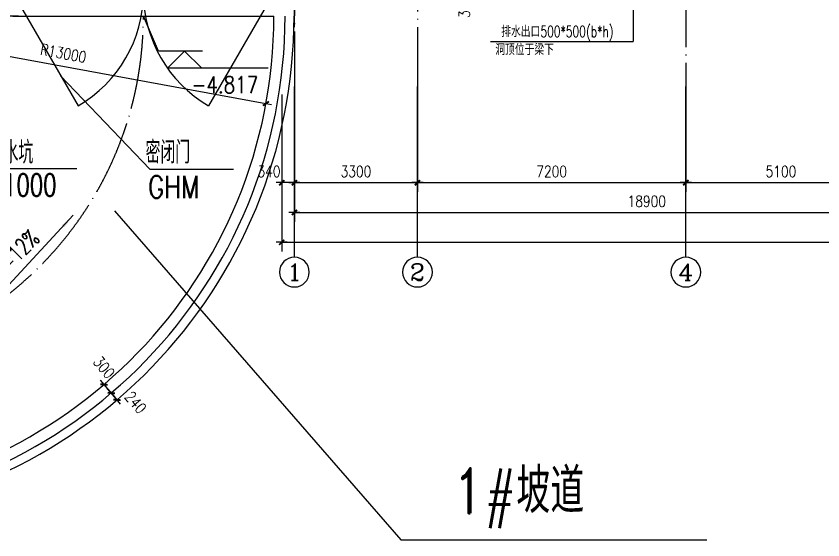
# Model space of a CAD drawing. Extents: x 634182 to 802382, y -1101880 to -864080.
# Drawn here: x 677199 to 698837, y -1021948 to -1007894 of the extents above; entities that cross this region are included whole.
import ezdxf
from ezdxf.enums import TextEntityAlignment as Align

# ---------------------------------------------------------------- set-up
doc = ezdxf.new("R2010")
doc.units = 0
doc.header["$LTSCALE"] = 1000
doc.header["$MEASUREMENT"] = 0
doc.linetypes.add('DOTE', pattern=[2.42, 2, -0.2, 0.02, -0.2])
doc.layers.get('0').update_dxf_attribs({"linetype": 'CONTINUOUS'})
doc.layers.get('DEFPOINTS').update_dxf_attribs({"linetype": 'CONTINUOUS'})
for name, color, linetype in [('AXIS', 3, 'CONTINUOUS'), ('AXIS_TEXT', 7, 'CONTINUOUS'), ('DOTE', 1, 'DOTE'), ('LU', 4, 'CONTINUOUS'), ('PUB_DIM', 3, 'CONTINUOUS'), ('PUB_TEXT', 7, 'CONTINUOUS'), ('WALL', 191, 'CONTINUOUS'), ('WINDOW', 2, 'CONTINUOUS'), ('WINDOW_TEXT', 6, 'CONTINUOUS')]:
    doc.layers.add(name, color=color, linetype=linetype)
doc.styles.add('COMPLEX', font='COMPLEX')
doc.styles.add('DIM_FONT', font='simplex.shx', dxfattribs={"width": 0.8})
doc.styles.add('SIMPLEX', font='SIMPLEX.SHX')
doc.styles.add('STK', font='romand.shx', dxfattribs={"width": 0.8, "bigfont": 'stk.shx'})
doc.styles.add('Z', font='romans', dxfattribs={"width": 0.8, "bigfont": 'z'})
doc.dimstyles.new('AXIS', dxfattribs={"dimtxt": 300, "dimasz": 1, "dimexe": 250, "dimexo": 300, "dimgap": 150, "dimtad": 1, "dimdec": 0, "dimzin": 0, "dimdsep": 46, "dimtxsty": 'DIM_FONT', "dimblk": '_DIMX', "dimblk1": '_DIMX', "dimblk2": '_DIMX', "dimcen": 2.5, "dimse1": 1, "dimse2": 1, "dimclrt": 7, "dimadec": 0, "dimazin": 0, "dimtfac": 1, "dimtdec": 0, "dimtix": 1, "dimtmove": 2, "dimatfit": 3, "dimldrblk": '_DIMX', "dimfxl": 0, "dimtolj": 1, "dimtzin": 0, "dimarcsym": 0})
doc.dimstyles.new('DIMN', dxfattribs={"dimtxt": 300, "dimasz": 1, "dimexe": 250, "dimexo": 300, "dimgap": 150, "dimtad": 1, "dimdec": 0, "dimzin": 0, "dimdsep": 46, "dimtxsty": 'DIM_FONT', "dimblk": '_DIMX', "dimblk1": '_DIMX', "dimblk2": '_DIMX', "dimcen": 2.5, "dimclrt": 7, "dimadec": 0, "dimazin": 0, "dimtfac": 1, "dimtdec": 0, "dimtix": 1, "dimtmove": 2, "dimatfit": 3, "dimldrblk": '_DIMX', "dimfxl": 0, "dimtolj": 1, "dimtzin": 0, "dimarcsym": 0})

# ---------------------------------------------------------------- blocks, each defined once
blk = doc.blocks.new('_DIMX')
blk.add_line((-150, 0), (150, 0))
at = {"const_width": 50}
blk.add_lwpolyline([(-70, -70), (70, 70)], dxfattribs=at)
blk = doc.blocks.new('*D47')
at = {"color": 0, "linetype": 'ByBlock'}
for p, q in [((677262, -1003807), (675255, -1003807)), ((675505, -1007893), (675505, -1003808)), ((677262, -1007894), (675255, -1007894))]:
    blk.add_line(p, q, dxfattribs=at)
at = {"layer": 'DEFPOINTS', "color": 0, "linetype": 'ByBlock'}
for p in [(675505, -1003807), (677562, -1003807), (677562, -1007894)]:
    blk.add_point(p, dxfattribs=at)
at = {"color": 0, "linetype": 'ByBlock'}
for p, rotation in [((675505, -1003807), 90), ((675505, -1007894), 270)]:
    blk.add_blockref('_DIMX', p, dxfattribs=dict(at, rotation=rotation))
at = {"color": 7, "linetype": 'ByBlock', "insert": (675205, -1005888), "char_height": 300, "attachment_point": 5, "rotation": 90, "style": 'DIM_FONT'}
blk.add_mtext('\\A1;4087', dxfattribs=at)
blk = doc.blocks.new('*D1222')
at = {"color": 0, "linetype": 'ByBlock'}
for p, q in [((684322, -1010801), (684322, -1012612)), ((684662, -1010801), (684662, -1012612)), ((684661, -1012362), (684323, -1012362))]:
    blk.add_line(p, q, dxfattribs=at)
at = {"layer": 'DEFPOINTS', "color": 0, "linetype": 'ByBlock'}
for p in [(684322, -1010501, 285), (684662, -1010501, 285), (684322, -1012362, 285)]:
    blk.add_point(p, dxfattribs=at)
at = {"color": 0, "linetype": 'ByBlock'}
for p, rotation in [((684322, -1012362), 179.9999999998823), ((684662, -1012362), 359.9999999998823)]:
    blk.add_blockref('_DIMX', p, dxfattribs=dict(at, rotation=rotation))
at = {"color": 7, "linetype": 'ByBlock', "insert": (683981, -1012062), "char_height": 300, "attachment_point": 5, "style": 'DIM_FONT'}
blk.add_mtext('\\A1;340', dxfattribs=at)
blk = doc.blocks.new('_AXISO')
blk.add_circle((0, 0), 0.5)
at = {"layer": 'AXIS_TEXT', "style": 'COMPLEX', "width": 1.041667}
blk.add_attdef('A', text='', height=0.56, dxfattribs=at).set_placement((-0.25, -0.28), (0.25, -0.28), align=Align.FIT)
blk = doc.blocks.new('*D1381')
at = {"color": 0, "linetype": 'ByBlock'}
for p, q in [((689520, -1007305), (689520, -1006967)), ((689820, -1006966), (689770, -1006966)), ((689820, -1007306), (689770, -1007306))]:
    blk.add_line(p, q, dxfattribs=at)
at = {"layer": 'DEFPOINTS', "color": 0, "linetype": 'ByBlock'}
for p in [(689520, -1006966), (689520, -1006966), (689520, -1007306)]:
    blk.add_point(p, dxfattribs=at)
at = {"color": 0, "linetype": 'ByBlock'}
for p, rotation in [((689520, -1006966), 90), ((689520, -1007306), 270)]:
    blk.add_blockref('_DIMX', p, dxfattribs=dict(at, rotation=rotation))
at = {"color": 7, "linetype": 'ByBlock', "insert": (689220, -1007636), "char_height": 300, "attachment_point": 5, "rotation": 90, "style": 'DIM_FONT'}
blk.add_mtext('\\A1;340', dxfattribs=at)
blk = doc.blocks.new('_ARROW')
blk.add_solid([(0, 0), (-1, 0.1), (-1, -0.1)])
blk = doc.blocks.new('*D1558')
at = {"color": 0, "linetype": 'ByBlock'}
for p, q in [((679553, -1017779), (679552, -1017778)), ((679554, -1017780), (679749, -1018008)), ((679554, -1017780), (679749, -1018008)), ((679749, -1018009), (679750, -1018010))]:
    blk.add_line(p, q, dxfattribs=at)
at = {"layer": 'DEFPOINTS', "color": 0, "linetype": 'ByBlock'}
for p in [(679554, -1017780), (679749, -1018008), (679749, -1018008)]:
    blk.add_point(p, dxfattribs=at)
at = {"color": 0, "linetype": 'ByBlock'}
for p, rotation in [((679554, -1017780), 310.4932817676276), ((679749, -1018008), 130.4932817676276)]:
    blk.add_blockref('_DIMX', p, dxfattribs=dict(at, rotation=rotation))
at = {"color": 7, "linetype": 'ByBlock', "insert": (679555, -1017319), "char_height": 300, "attachment_point": 5, "rotation": 310.4933, "style": 'DIM_FONT'}
blk.add_mtext('\\A1;300', dxfattribs=at)
blk = doc.blocks.new('*D1559')
at = {"color": 0, "linetype": 'ByBlock'}
for p, q in [((679748, -1018007), (679747, -1018006)), ((679749, -1018008), (679904, -1018191)), ((679749, -1018008), (679904, -1018191)), ((679905, -1018191), (679906, -1018192))]:
    blk.add_line(p, q, dxfattribs=at)
at = {"layer": 'DEFPOINTS', "color": 0, "linetype": 'ByBlock'}
for p in [(679749, -1018008), (679904, -1018191), (679904, -1018191)]:
    blk.add_point(p, dxfattribs=at)
at = {"color": 0, "linetype": 'ByBlock'}
for p, rotation in [((679749, -1018008), 310.49328176765), ((679904, -1018191), 130.49328176765)]:
    blk.add_blockref('_DIMX', p, dxfattribs=dict(at, rotation=rotation))
at = {"color": 7, "linetype": 'ByBlock', "insert": (680402, -1018260), "char_height": 300, "attachment_point": 5, "rotation": 310.4933, "style": 'DIM_FONT'}
blk.add_mtext('\\A1;240', dxfattribs=at)
blk = doc.blocks.new('*D1671')
at = {"color": 0, "linetype": 'ByBlock'}
for p, q in [((684662, -1008187), (684662, -1006338)), ((676863, -1006588), (684661, -1006588))]:
    blk.add_line(p, q, dxfattribs=at)
at = {"layer": 'DEFPOINTS', "color": 0, "linetype": 'ByBlock'}
for p in [(684662, -1006588), (676862, -1008487), (684662, -1008487)]:
    blk.add_point(p, dxfattribs=at)
at = {"color": 0, "linetype": 'ByBlock', "rotation": 180}
blk.add_blockref('_DIMX', (676862, -1006588), dxfattribs=at)
at = {"color": 0, "linetype": 'ByBlock'}
blk.add_blockref('_DIMX', (684662, -1006588), dxfattribs=at)
at = {"color": 7, "linetype": 'ByBlock', "insert": (680762, -1006288), "char_height": 300, "attachment_point": 5, "style": 'DIM_FONT'}
blk.add_mtext('\\A1;7800', dxfattribs=at)
blk = doc.blocks.new('*D1689')
at = {"color": 0, "linetype": 'ByBlock'}
blk.add_line((671112, -1007894), (683898, -1010239), dxfattribs=at)
at = {"layer": 'DEFPOINTS', "color": 0, "linetype": 'ByBlock'}
for p in [(671112, -1007894), (683899, -1010240)]:
    blk.add_point(p, dxfattribs=at)
at = {"color": 0, "linetype": 'ByBlock', "rotation": 349.6030017157265}
blk.add_blockref('_DIMX', (683899, -1010240), dxfattribs=at)
at = {"color": 7, "linetype": 'ByBlock', "insert": (678465, -1008890), "char_height": 300, "attachment_point": 5, "rotation": 349.603, "style": 'DIM_FONT'}
blk.add_mtext('\\A1;R13000', dxfattribs=at)
blk = doc.blocks.new('_DBLK1')
for p, q in [((-0.5, 0), (-0.25, -0.433)), ((0.5, 0), (0.25, -0.433))]:
    blk.add_line(p, q)
for centre, start, end in [((-0.5, 0), 300, 0), ((0.5, 0), 180, 240)]:
    blk.add_arc(centre, 0.5, start, end)
at = {"layer": 'WINDOW_TEXT', "style": 'SIMPLEX', "flags": 9}
blk.add_attdef('A', text='', height=1, dxfattribs=at).set_placement((0, 1.5), align=Align.MIDDLE)

msp = doc.modelspace()

# ---------------------------------------------------------------- linework, layer by layer
for p, q in [((693752.597, -1007233.832), (693752.597, -1008572.147)), ((677112.048, -1007893.592), (684112.048, -1007893.592)), ((689921.669, -1008572.147), (693752.597, -1008572.147)), ((678392.4, -1009492.944), (680780.596, -1012000.437)), ((674742.574, -1011982.452), (678825.893, -1011982.452)), ((680780.596, -1012000.437), (683030.206, -1012000.437)), ((679835.79, -1013118.313), (687515.271, -1021948.383)), ((687515.271, -1021948.383), (695720.743, -1021948.383))]:
    msp.add_line(p, q)
msp.add_lwpolyline([(682199.481, -1008834.428), (681017.681, -1008834.428), (680612.048, -1007893.592)])
at = {"layer": 'AXIS'}
for p, q in [((684662.048, -1014362.352), (684662.048, -1009783.292)), ((687962.048, -1014362.352), (687962.048, -1009783.292)), ((695162.048, -1014362.352), (695162.048, -1009783.292))]:
    msp.add_line(p, q, dxfattribs=at)
at = {"layer": 'DOTE'}
for p, q in [((684662.048, -991366.093), (684662.048, -1011188.375)), ((695162.085, -999466.093), (695162.085, -1011188.375)), ((687962.048, -1005766.093), (687962.048, -1011188.375))]:
    msp.add_line(p, q, dxfattribs=at)
at = {"layer": 'LU', "linetype": 'DOTE'}
msp.add_arc((671112.048, -1007893.592), 9500, 271.9, 0, dxfattribs=at)
at = {"layer": 'PUB_DIM'}
for p, q in [((681717.115, -1008834.428), (681267.115, -1009284.428)), ((682167.115, -1009284.428), (681717.115, -1008834.428)), ((681267.115, -1009284.428), (682167.115, -1009284.428)), ((681717.115, -1009284.428), (683960.558, -1009284.428))]:
    msp.add_line(p, q, dxfattribs=at)
msp.add_lwpolyline([(678730.31, -1013236.941), (677005.506, -1015108.043)], dxfattribs=at)
at = {"layer": 'WALL'}
for radius in [13000, 13300, 13540]:
    msp.add_arc((671112.048, -1007893.592), radius, 271.9, 0, dxfattribs=at)

# ---------------------------------------------------------------- block references
at = {"layer": 'AXIS'}
ref = msp.add_blockref('_AXISO', (684662.048, -1014762.352), dxfattribs=dict(at, xscale=-800, yscale=800, zscale=800))
ref.add_attrib('A', '1', dxfattribs={"layer": 'AXIS_TEXT', "height": 448, "style": 'COMPLEX', "width": 2.083333}).set_placement((684462.048, -1014986.352), (684862.048, -1014986.352), align=Align.FIT)
ref = msp.add_blockref('_AXISO', (687962.048, -1014762.352), dxfattribs=dict(at, xscale=-800, yscale=800, zscale=800))
ref.add_attrib('A', '2', dxfattribs={"layer": 'AXIS_TEXT', "height": 448, "rotation": 360, "style": 'COMPLEX', "width": 1.339286}).set_placement((687762.048, -1014986.352), (688162.048, -1014986.352), align=Align.FIT)
ref = msp.add_blockref('_AXISO', (695162.048, -1014762.352), dxfattribs=dict(at, xscale=-800, yscale=800, zscale=800))
ref.add_attrib('A', '4', dxfattribs={"layer": 'AXIS_TEXT', "height": 448, "style": 'COMPLEX', "width": 1.171875}).set_placement((694962.048, -1014986.352), (695362.048, -1014986.352), align=Align.FIT)
at = {"layer": 'PUB_DIM', "xscale": 400, "yscale": 400, "zscale": 400, "rotation": 47.32978464800002}
msp.add_blockref('_ARROW', (678730.31, -1013236.941), dxfattribs=at)
at = {"layer": 'WINDOW', "xscale": 7000, "yscale": 7000, "zscale": 7000}
msp.add_blockref('_DBLK1', (680612.048, -1007266.093), dxfattribs=at)

# ---------------------------------------------------------------- texts
at = {"style": 'DIM_FONT', "width": 0.8}
msp.add_text('GHM', height=600, dxfattribs=at).set_placement((680738.017, -1012775.673))
at = {"layer": 'PUB_DIM', "style": 'DIM_FONT', "width": 0.8}
msp.add_text('-4.817', height=450, dxfattribs=at).set_placement((682796.786, -1009734.428), align=Align.MIDDLE)
at = {"layer": 'PUB_TEXT', "style": 'Z', "width": 0.7}
for s, p in [('排水出口500*500(b*h)', (693221.506, -1008306.658)), ('洞顶位于梁下', (691624.453, -1008790.189))]:
    msp.add_text(s, height=300, dxfattribs=at).set_placement(p, align=Align.MIDDLE_RIGHT)
at = {"layer": 'PUB_TEXT'}
for s, height, style, width, p in [('集水坑', 600, 'Z', 0.7, (676462.388, -1011853.388)), ('密闭门', 600, 'Z', 0.7, (680670.66, -1011848.691)), ('深1000', 600, 'Z', 0.7, (676445.108, -1012727.068)), ('1#坡道', 1200, 'STK', 0.8, (688927.276, -1021230.131))]:
    msp.add_text(s, height=height, dxfattribs=dict(at, style=style, width=width)).set_placement(p)
at = {"layer": 'PUB_TEXT', "style": 'Z', "width": 0.7}
msp.add_text('i=12%', height=450, rotation=45, dxfattribs=at).set_placement((676924.869, -1014840.516))

# ---------------------------------------------------------------- dimensions: what is measured, and where the dimension line sits
dim = msp.add_linear_dim(base=(684662.048, -1006588.475), p1=(676862.048, -1008486.937), p2=(684662.048, -1008486.937), angle=180, dimstyle='DIMN', override={"dimse1": 1})
dim.commit()
dim.dimension.update_dxf_attribs({"geometry": '*D1671', "text_midpoint": (680762.048, -1006288.475)})
dim = msp.add_radius_dim(center=(671112.048, -1007893.592), mpoint=(683898.6, -1010239.671), dimstyle='DIMN')
dim.commit()
dim.dimension.update_dxf_attribs({"geometry": '*D1689', "text_midpoint": (678464.826, -1008889.901), "dimtype": 132})
at = {"layer": 'AXIS'}
for base, p1, p2 in [((758802.048, -1013962.352, 284.642), (684322.048, -1009701.085, 284.642), (758802.048, -1009701.085, 284.642)), ((695162.048, -1012362.352, 284.642), (687962.048, -1009701.085, 284.642), (695162.048, -1009701.085, 284.642)), ((700262.048, -1012362.352, 284.642), (695162.048, -1009701.085, 284.642), (700262.048, -1009701.085, 284.642))]:
    msp.add_linear_dim(base=base, p1=p1, p2=p2, angle=0, dimstyle='DIMN', dxfattribs=at).render()
for p2, distance in [((687962.048, -1009701.085, 284.642), -2661.266), ((703562.048, -1009701.085, 284.642), -3461.266)]:
    msp.add_aligned_dim(p1=(684662.048, -1009701.085, 284.642), p2=p2, distance=distance, dimstyle='DIMN', dxfattribs=at).render()
at = {"layer": 'LU'}
dim = msp.add_linear_dim(base=(675505.474, -1003807.093), p1=(677562.087, -1007893.592), p2=(677562.087, -1003807.093), angle=90, dimstyle='DIMN', dxfattribs=at)
dim.commit()
dim.dimension.update_dxf_attribs({"geometry": '*D47', "text_midpoint": (675205.474, -1005888.087), "dimtype": 128})
at = {"layer": 'PUB_DIM'}
for base, p1, p2, angle, dimstyle, picture, middle in [((689520.344, -1006966.093), (689520.344, -1007306.093), (689520.344, -1006966.093), 90, 'DIMN', '*D1381', (689220.344, -1007636.093)), ((684322.048, -1012362.352, 284.642), (684662.048, -1010501.085, 284.642), (684322.048, -1010501.085, 284.642), 180, 'DIMN', '*D1222', (683981.309, -1012062.352)), ((679748.521, -1018008.004), (679553.713, -1017779.859), (679748.521, -1018008.004), 310.4932818, 'AXIS', '*D1558', (679554.582, -1017318.883)), ((679904.367, -1018190.52), (679748.521, -1018008.004), (679904.367, -1018190.52), 310.4932818, 'AXIS', '*D1559', (680402.335, -1018259.591))]:
    dim = msp.add_linear_dim(base=base, p1=p1, p2=p2, angle=angle, dimstyle=dimstyle, dxfattribs=at)
    dim.commit()
    dim.dimension.update_dxf_attribs({"geometry": picture, "text_midpoint": middle, "dimtype": 129})

doc.saveas('drawing.dxf')
